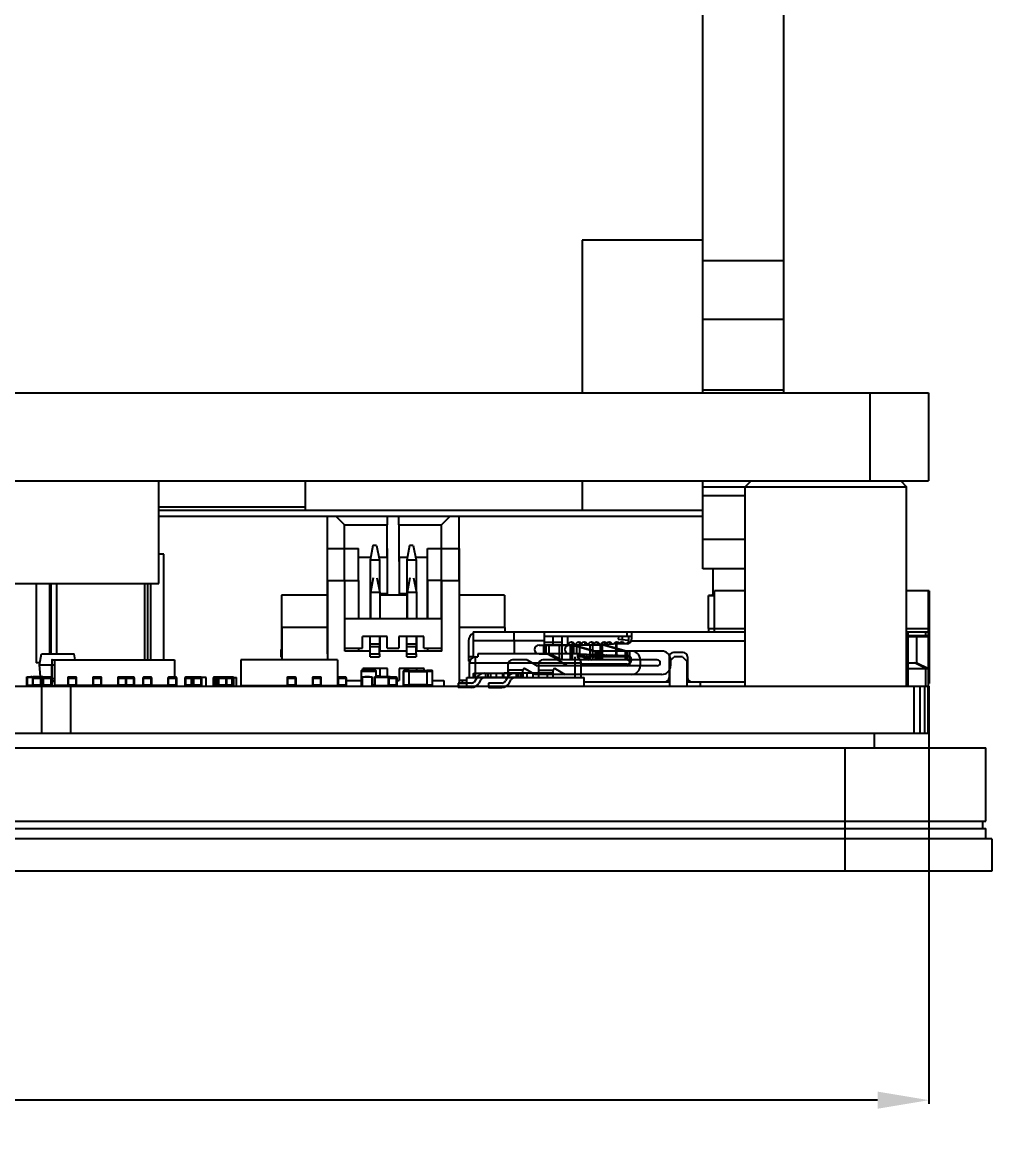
# Model space of a CAD drawing. Header units: inches. Extents: x -150 to 278, y -467 to -187.
# Drawn here: x 19.85 to 52.9, y -263.53 to -225.48 of the extents above; entities that cross this region are included whole.
import ezdxf

# ---------------------------------------------------------------- set-up
doc = ezdxf.new("R2010")
doc.units = ezdxf.units.IN
doc.header["$LTSCALE"] = 1.21
doc.header["$MEASUREMENT"] = 0
doc.header["$PDMODE"] = 3
doc.header["$PDSIZE"] = 0.3125
doc.layers.get('0').update_dxf_attribs({"linetype": 'CONTINUOUS'})
doc.layers.get('Defpoints').update_dxf_attribs({"linetype": 'CONTINUOUS'})
for name, color, linetype in [('BODY', 7, 'CONTINUOUS'), ('DIM', 3, 'CONTINUOUS'), ('IMPORTED12', 7, 'CONTINUOUS'), ('INTFCLR_826469', 7, 'CONTINUOUS')]:
    doc.layers.add(name, color=color, linetype=linetype)
doc.styles.get("Standard").update_dxf_attribs({"font": 'txt', "width": 0.8})
doc.dimstyles.get("Standard").update_dxf_attribs({"dimtxt": 0.15625, "dimasz": 0.1875, "dimexe": 0.125, "dimexo": 0.0625, "dimgap": 0.09, "dimtad": 0, "dimtih": 1, "dimtoh": 1, "dimzin": 4, "dimdsep": 46, "dimtxsty": 'STANDARD', "dimblk": '_FILLED', "dimblk1": '_FILLED', "dimblk2": '_FILLED', "dimcen": 0.09, "dimazin": 1, "dimtp": 0.01, "dimtm": 0.01, "dimtfac": 1, "dimtofl": 0, "dimtmove": 0, "dimatfit": 3, "dimldrblk": '_FILLED', "dimfxl": 1, "dimtolj": 1, "dimtzin": 4, "dimarcsym": 0})

# ---------------------------------------------------------------- blocks, each defined once
blk = doc.blocks.new('_FILLED')
at = {"color": 0, "linetype": 'ByBlock'}
blk.add_solid([(0, 0), (-1, 0.167), (-1, -0.167)], dxfattribs=at)
blk = doc.blocks.new('*D175')
at = {"layer": 'Defpoints', "color": 0}
for p in [(-41.748, -248.11), (50.762, -248.11), (50.762, -262.218)]:
    blk.add_point(p, dxfattribs=at)
at = {"layer": 'DIM', "color": 0, "lineweight": -2}
for p, q in [((-41.748, -248.172), (-41.748, -262.343)), ((50.762, -248.172), (50.762, -262.343)), ((-39.998, -262.218), (2.017, -262.218)), ((49.012, -262.218), (6.997, -262.218))]:
    blk.add_line(p, q, dxfattribs=at)
at = {"layer": 'DIM', "color": 0, "lineweight": -2, "xscale": 1.75, "yscale": 1.75, "zscale": 1.75, "rotation": 180}
blk.add_blockref('_FILLED', (-41.748, -262.218), dxfattribs=at)
at = {"layer": 'DIM', "color": 0, "lineweight": -2, "xscale": 1.75, "yscale": 1.75, "zscale": 1.75}
blk.add_blockref('_FILLED', (50.762, -262.218), dxfattribs=at)
at = {"layer": 'DIM', "color": 0, "insert": (4.507, -262.218), "char_height": 2, "attachment_point": 5}
blk.add_mtext('\\A1;92.5', dxfattribs=at)

msp = doc.modelspace()

# ---------------------------------------------------------------- linework, layer by layer
at = {"color": 7, "linetype": 'Continuous'}
for p, q in [((43.052, -238.11), (43.052, -187.433)), ((45.802, -187.433), (45.802, -238.11)), ((43.052, -232.91), (38.942, -232.91)), ((38.942, -232.91), (38.942, -238.11)), ((45.802, -233.613), (43.052, -233.613)), ((45.802, -235.613), (43.052, -235.613)), ((-41.748, -238.11), (50.752, -238.11)), ((43.052, -238.01), (45.802, -238.01)), ((48.752, -238.11), (48.752, -241.11)), ((50.752, -238.11), (50.752, -241.11)), ((-41.748, -241.11), (50.752, -241.11)), ((24.502, -244.61), (24.502, -241.11)), ((29.502, -242.11), (29.502, -241.11)), ((38.942, -241.11), (38.942, -242.11)), ((43.052, -244.11), (43.052, -241.11)), ((44.702, -241.11), (44.502, -241.31)), ((49.802, -241.11), (50.002, -241.31)), ((43.052, -241.31), (50.002, -241.31)), ((44.502, -248.11), (44.502, -241.31)), ((50.002, -248.11), (50.002, -241.31)), ((43.052, -241.61), (44.502, -241.61)), ((24.502, -241.99), (29.502, -241.99)), ((24.502, -242.11), (43.052, -242.11)), ((24.502, -242.31), (30.541, -242.31)), ((30.241, -242.31), (30.241, -247.01)), ((30.541, -242.31), (34.741, -242.31)), ((30.841, -242.61), (30.541, -242.31)), ((32.291, -242.31), (32.291, -242.61)), ((32.691, -242.61), (32.691, -242.31)), ((34.441, -242.31), (34.141, -242.61)), ((34.741, -242.31), (43.052, -242.31)), ((34.741, -244.51), (34.741, -242.31)), ((30.841, -242.61), (32.291, -242.61)), ((30.841, -244.51), (30.841, -242.61)), ((32.291, -243.71), (32.291, -242.61)), ((32.691, -242.61), (34.141, -242.61)), ((32.691, -242.61), (32.691, -243.86)), ((34.141, -245.81), (34.141, -242.61)), ((44.502, -243.11), (43.052, -243.11)), ((30.241, -243.41), (31.316, -243.41)), ((31.316, -244.51), (31.316, -243.41)), ((31.806, -243.31), (31.706, -243.81)), ((31.926, -243.31), (31.806, -243.31)), ((31.926, -243.31), (32.026, -243.81)), ((32.291, -243.41), (32.302, -243.41)), ((32.302, -244.96), (32.302, -243.41)), ((33.056, -243.31), (32.956, -243.81)), ((33.176, -243.31), (33.056, -243.31)), ((33.176, -243.31), (33.276, -243.81)), ((33.666, -243.41), (34.752, -243.41)), ((33.666, -245.81), (33.666, -243.41)), ((34.752, -248.009), (34.752, -243.41)), ((24.677, -243.61), (24.502, -243.61)), ((24.677, -247.21), (24.677, -243.61)), ((31.316, -243.71), (31.726, -243.71)), ((32.026, -243.81), (31.706, -243.81)), ((31.706, -243.81), (31.706, -245.81)), ((32.006, -243.71), (32.302, -243.71)), ((32.026, -243.81), (32.026, -244.855)), ((32.702, -243.86), (32.691, -243.86)), ((32.702, -243.71), (32.976, -243.71)), ((32.702, -243.71), (32.702, -244.96)), ((33.276, -243.81), (32.956, -243.81)), ((32.956, -243.81), (32.956, -245.81)), ((33.256, -243.71), (33.666, -243.71)), ((33.276, -243.81), (33.276, -244.855)), ((44.502, -244.11), (43.052, -244.11)), ((43.402, -244.971), (43.402, -244.11)), ((-15.498, -244.61), (24.502, -244.61)), ((20.327, -244.61), (20.327, -247.31)), ((20.79, -247.01), (20.79, -244.61)), ((20.817, -244.61), (20.817, -247.01)), ((21.02, -244.61), (21.02, -247.01)), ((24.014, -244.61), (24.014, -247.21)), ((24.117, -244.61), (24.117, -247.21)), ((24.217, -244.61), (24.217, -247.21)), ((30.252, -244.51), (31.327, -244.51)), ((30.252, -244.51), (30.252, -247.21)), ((30.852, -246.91), (30.852, -244.51)), ((31.327, -245.81), (31.327, -244.51)), ((31.817, -244.41), (31.717, -244.91)), ((31.937, -244.41), (32.037, -244.91)), ((33.067, -244.41), (32.967, -244.91)), ((33.187, -244.41), (33.287, -244.91)), ((34.141, -244.51), (33.677, -244.51)), ((33.677, -245.81), (33.677, -244.51)), ((34.152, -244.51), (34.752, -244.51)), ((34.152, -246.91), (34.152, -244.51)), ((30.241, -245.01), (28.691, -245.01)), ((28.691, -245.01), (28.691, -246.81)), ((32.037, -244.91), (31.717, -244.91)), ((31.717, -244.91), (31.717, -245.81)), ((32.037, -244.91), (32.037, -245.81)), ((32.302, -244.96), (32.037, -244.96)), ((32.956, -245.01), (32.037, -245.01)), ((32.956, -244.96), (32.702, -244.96)), ((33.287, -244.91), (32.967, -244.91)), ((32.967, -244.91), (32.967, -245.81)), ((33.287, -244.91), (33.287, -245.81)), ((36.291, -245.01), (34.752, -245.01)), ((36.291, -245.01), (36.291, -246.11)), ((43.243, -245.018), (43.452, -245.018)), ((43.243, -246.14), (43.243, -245.018)), ((43.452, -245.02), (43.243, -245.02)), ((44.502, -244.86), (43.452, -244.86)), ((43.452, -246.26), (43.452, -244.86)), ((50.752, -244.86), (50.002, -244.86)), ((50.773, -244.86), (50.752, -244.86)), ((50.752, -246.388), (50.752, -244.86)), ((50.773, -244.86), (50.773, -245.06)), ((50.773, -245.06), (50.773, -246.14)), ((30.241, -246.11), (28.702, -246.11)), ((28.702, -246.11), (28.702, -247.21)), ((34.141, -245.81), (30.852, -245.81)), ((36.302, -246.11), (34.752, -246.11)), ((36.302, -246.11), (36.302, -246.26)), ((43.243, -246.14), (43.452, -246.14)), ((43.243, -246.14), (43.243, -246.26)), ((43.452, -246.14), (44.502, -246.14)), ((50.002, -246.14), (50.752, -246.14)), ((50.752, -246.14), (50.773, -246.14)), ((50.773, -246.14), (50.773, -246.74)), ((32.291, -246.41), (31.446, -246.41)), ((31.446, -246.81), (31.446, -246.41)), ((31.706, -246.76), (31.706, -246.41)), ((32.026, -246.41), (32.026, -246.76)), ((32.037, -246.41), (32.037, -246.91)), ((32.291, -246.81), (32.291, -246.41)), ((33.541, -246.41), (32.691, -246.41)), ((32.691, -246.41), (32.691, -246.81)), ((32.956, -246.76), (32.956, -246.41)), ((33.276, -246.41), (33.276, -246.76)), ((33.287, -246.41), (33.287, -246.91)), ((33.541, -246.81), (33.541, -246.41)), ((35.218, -246.26), (44.502, -246.26)), ((35.218, -246.26), (35.218, -246.56)), ((36.618, -246.56), (36.618, -246.26)), ((37.652, -247.01), (37.652, -246.26)), ((40.616, -246.41), (37.654, -246.41)), ((37.952, -246.71), (37.952, -246.41)), ((38.252, -246.71), (38.252, -246.41)), ((38.452, -246.71), (38.452, -246.41)), ((40.175, -246.41), (40.168, -246.51)), ((40.168, -246.51), (40.518, -246.536)), ((40.312, -246.52), (40.32, -246.41)), ((40.468, -246.41), (40.468, -246.26)), ((40.518, -246.41), (40.518, -246.61)), ((40.618, -246.26), (40.618, -246.43)), ((40.618, -246.43), (40.618, -246.51)), ((50.002, -246.26), (50.752, -246.26)), ((50.052, -248.11), (50.052, -246.26)), ((50.052, -246.38), (50.752, -246.38)), ((50.052, -246.41), (50.752, -246.41)), ((50.352, -247.31), (50.352, -246.41)), ((50.627, -246.41), (50.656, -246.38)), ((50.656, -246.38), (50.656, -246.26)), ((50.752, -246.38), (50.722, -246.41)), ((50.752, -248.11), (50.752, -246.41)), ((28.702, -246.86), (28.666, -246.86)), ((28.666, -246.86), (28.666, -247.11)), ((28.702, -246.81), (28.691, -246.81)), ((30.852, -246.81), (31.446, -246.81)), ((31.706, -246.91), (30.852, -246.91)), ((31.327, -246.91), (31.327, -246.81)), ((31.706, -246.66), (32.026, -246.66)), ((31.706, -246.76), (32.026, -246.76)), ((31.706, -247.01), (31.706, -246.76)), ((32.026, -247.01), (32.026, -246.76)), ((32.956, -246.91), (32.026, -246.91)), ((32.291, -246.81), (32.691, -246.81)), ((32.956, -246.66), (33.276, -246.66)), ((32.956, -246.76), (33.276, -246.76)), ((32.956, -247.01), (32.956, -246.76)), ((33.276, -247.01), (33.276, -246.76)), ((34.152, -246.91), (33.276, -246.91)), ((33.541, -246.81), (34.152, -246.81)), ((33.677, -246.91), (33.677, -246.81)), ((35.068, -246.56), (35.068, -247.11)), ((37.652, -246.56), (35.218, -246.56)), ((35.218, -246.56), (35.218, -247.133)), ((36.618, -246.56), (36.618, -247.01)), ((37.652, -246.61), (38.252, -246.61)), ((38.514, -246.71), (37.652, -246.71)), ((38.518, -246.709), (38.505, -246.678)), ((38.514, -246.71), (40.004, -246.66)), ((38.572, -246.605), (38.572, -246.605)), ((38.828, -246.605), (38.828, -246.605)), ((39.002, -246.605), (39.002, -246.605)), ((39.258, -246.605), (39.258, -246.605)), ((39.432, -246.605), (39.432, -246.605)), ((39.688, -246.605), (39.688, -246.605)), ((39.862, -246.605), (39.862, -246.605)), ((40.468, -246.66), (40.004, -246.66)), ((40.031, -246.648), (40.023, -246.66)), ((40.063, -246.62), (40.031, -246.648)), ((40.083, -246.66), (40.083, -247.06)), ((40.118, -246.605), (40.118, -246.605)), ((40.118, -247.06), (40.118, -246.66)), ((40.292, -246.605), (40.292, -246.605)), ((40.462, -246.646), (40.453, -246.66)), ((40.494, -246.619), (40.462, -246.646)), ((40.518, -246.612), (40.494, -246.619)), ((40.518, -246.61), (40.578, -246.61)), ((40.518, -246.61), (40.518, -246.651)), ((40.609, -246.56), (44.502, -246.56)), ((50.052, -246.56), (50.002, -246.56)), ((50.773, -246.74), (50.752, -246.74)), ((50.773, -246.74), (50.773, -248.02)), ((20.446, -247.31), (20.327, -247.31)), ((20.433, -247.385), (20.499, -247.01)), ((20.499, -247.01), (21.617, -247.01)), ((20.858, -247.215), (20.858, -247.382)), ((20.863, -247.21), (25.037, -247.21)), ((20.863, -247.382), (20.863, -247.21)), ((20.945, -247.21), (20.945, -248.09)), ((21.652, -247.21), (21.617, -247.01)), ((25.037, -247.21), (25.037, -247.805)), ((30.596, -247.21), (27.296, -247.21)), ((27.296, -247.21), (27.296, -248.09)), ((28.666, -247.11), (28.702, -247.11)), ((30.241, -247.01), (30.252, -247.01)), ((30.596, -247.21), (30.596, -248.09)), ((31.706, -247.01), (32.026, -247.01)), ((31.706, -247.11), (31.706, -247.01)), ((31.706, -247.11), (32.026, -247.11)), ((32.026, -247.01), (32.026, -247.11)), ((32.956, -247.01), (33.276, -247.01)), ((32.956, -247.11), (32.956, -247.01)), ((32.956, -247.11), (33.276, -247.11)), ((33.276, -247.01), (33.276, -247.11)), ((35.218, -247.11), (35.068, -247.11)), ((35.068, -247.11), (35.068, -247.26)), ((35.068, -247.26), (35.115, -247.26)), ((35.102, -247.31), (38.902, -247.31)), ((35.102, -247.81), (35.102, -247.31)), ((35.302, -247.11), (35.377, -247.11)), ((35.302, -247.81), (35.302, -247.11)), ((38.777, -247.01), (35.377, -247.01)), ((35.377, -247.01), (35.377, -247.11)), ((38.702, -247.81), (38.702, -247.11)), ((38.777, -247.01), (38.777, -247.13)), ((40.004, -247.06), (38.777, -247.019)), ((40.518, -247.11), (38.777, -247.11)), ((38.902, -247.81), (38.902, -247.31)), ((39.196, -247.11), (39.185, -247.032)), ((39.241, -247.034), (39.252, -247.11)), ((39.332, -247.11), (39.385, -247.098)), ((39.353, -247.101), (39.354, -247.104)), ((39.446, -247.067), (39.442, -247.041)), ((39.478, -247.042), (39.449, -247.066)), ((39.449, -247.066), (39.475, -247.097)), ((39.475, -247.097), (39.522, -247.057)), ((39.51, -247.043), (39.522, -247.057)), ((39.585, -247.11), (39.695, -247.088)), ((39.767, -247.052), (39.762, -247.056)), ((39.762, -247.056), (39.788, -247.086)), ((39.788, -247.086), (39.822, -247.057)), ((39.819, -247.054), (39.822, -247.057)), ((40.004, -247.06), (40.468, -247.06)), ((40.084, -247.063), (40.097, -247.079)), ((40.097, -247.079), (40.118, -247.061)), ((40.416, -247.06), (40.476, -247.11)), ((40.481, -247.062), (40.518, -247.092)), ((40.518, -247.069), (40.518, -247.11)), ((41.908, -247.11), (41.908, -247.81)), ((41.928, -247.26), (42.078, -247.11)), ((41.928, -248.11), (41.928, -247.26)), ((42.378, -246.96), (42.058, -246.96)), ((42.358, -247.11), (42.078, -247.11)), ((42.358, -247.11), (42.508, -247.26)), ((42.508, -247.26), (42.508, -248.11)), ((42.528, -247.11), (42.528, -247.81)), ((50.052, -247.31), (50.352, -247.31)), ((50.656, -247.51), (50.275, -247.31)), ((50.352, -247.31), (50.752, -247.51)), ((20.433, -247.385), (20.858, -247.385)), ((20.467, -247.775), (20.433, -247.385)), ((20.858, -247.849), (20.858, -247.382)), ((20.858, -247.382), (20.863, -247.382)), ((20.863, -247.382), (20.945, -247.382)), ((20.863, -247.849), (20.863, -247.382)), ((31.4, -247.594), (31.92, -247.594)), ((31.4, -247.594), (31.4, -248.074)), ((31.9, -247.574), (31.42, -247.574)), ((31.42, -247.594), (31.42, -247.574)), ((31.42, -248.074), (31.42, -247.594)), ((32.302, -247.51), (31.457, -247.51)), ((31.457, -247.574), (31.457, -247.51)), ((31.717, -247.574), (31.717, -247.51)), ((31.9, -247.574), (31.9, -247.594)), ((31.9, -247.594), (31.9, -247.785)), ((31.92, -247.785), (31.92, -247.594)), ((32.037, -247.51), (32.037, -247.775)), ((32.302, -247.775), (32.302, -247.51)), ((33.552, -247.51), (32.702, -247.51)), ((32.702, -247.51), (32.702, -247.91)), ((32.839, -247.594), (33.039, -247.594)), ((32.839, -247.594), (32.839, -248.074)), ((33.039, -247.574), (32.859, -247.574)), ((32.859, -247.594), (32.859, -247.574)), ((32.859, -248.074), (32.859, -247.594)), ((32.967, -247.574), (32.967, -247.51)), ((33.039, -247.594), (33.039, -247.574)), ((33.039, -247.584), (33.039, -247.574)), ((33.639, -247.584), (33.039, -247.584)), ((33.039, -248.074), (33.039, -247.594)), ((33.039, -247.604), (33.639, -247.604)), ((33.04, -247.584), (33.04, -247.574)), ((33.287, -247.51), (33.287, -247.584)), ((33.552, -247.584), (33.552, -247.51)), ((33.819, -247.574), (33.639, -247.574)), ((33.639, -247.574), (33.639, -247.594)), ((33.639, -247.594), (33.84, -247.594)), ((33.639, -247.594), (33.639, -248.074)), ((33.819, -247.574), (33.819, -247.594)), ((33.819, -247.594), (33.819, -248.074)), ((33.839, -248.074), (33.839, -247.594)), ((33.839, -248.074), (33.839, -247.594)), ((33.84, -248.074), (33.84, -247.594)), ((40.468, -247.36), (38.902, -247.36)), ((50.052, -247.51), (50.752, -247.51)), ((50.656, -248.11), (50.656, -247.51)), ((20.001, -247.785), (20.681, -247.785)), ((20.001, -248.11), (20.001, -247.785)), ((20.208, -247.81), (20.026, -247.81)), ((20.026, -248.085), (20.026, -247.81)), ((20.051, -247.785), (20.051, -247.81)), ((20.101, -247.785), (20.101, -247.81)), ((20.139, -247.775), (20.176, -247.775)), ((20.139, -247.785), (20.139, -247.775)), ((20.167, -247.785), (20.167, -247.775)), ((20.176, -247.785), (20.176, -247.775)), ((20.194, -247.836), (20.499, -247.836)), ((20.194, -247.836), (20.194, -248.079)), ((20.212, -247.775), (20.314, -247.775)), ((20.212, -247.785), (20.212, -247.775)), ((20.468, -247.805), (20.225, -247.805)), ((20.225, -247.836), (20.225, -247.805)), ((20.225, -248.079), (20.225, -247.836)), ((20.264, -247.785), (20.264, -247.775)), ((20.296, -247.802), (20.403, -247.802)), ((20.296, -247.802), (20.296, -247.805)), ((20.298, -247.802), (20.298, -247.805)), ((20.306, -247.802), (20.306, -247.805)), ((20.314, -247.785), (20.314, -247.775)), ((20.315, -247.805), (20.315, -247.802)), ((20.327, -247.775), (20.429, -247.775)), ((20.327, -247.785), (20.327, -247.775)), ((20.329, -247.785), (20.329, -247.775)), ((20.375, -247.785), (20.375, -247.775)), ((20.403, -247.802), (20.403, -247.805)), ((20.424, -247.785), (20.424, -247.775)), ((20.429, -247.785), (20.429, -247.775)), ((20.443, -247.775), (20.545, -247.775)), ((20.443, -247.785), (20.443, -247.775)), ((20.468, -247.805), (20.468, -247.836)), ((20.468, -247.836), (20.468, -248.079)), ((20.558, -247.81), (20.485, -247.81)), ((20.495, -247.785), (20.495, -247.775)), ((20.499, -248.079), (20.499, -247.836)), ((20.544, -247.836), (20.849, -247.836)), ((20.544, -247.836), (20.544, -248.079)), ((20.545, -247.785), (20.545, -247.775)), ((20.818, -247.805), (20.575, -247.805)), ((20.575, -247.836), (20.575, -247.805)), ((20.575, -248.079), (20.575, -247.836)), ((20.581, -247.785), (20.581, -247.805)), ((20.631, -247.785), (20.631, -247.805)), ((20.646, -247.802), (20.753, -247.802)), ((20.646, -247.802), (20.646, -247.805)), ((20.648, -247.802), (20.648, -247.805)), ((20.656, -247.802), (20.656, -247.805)), ((20.665, -247.805), (20.665, -247.802)), ((20.681, -247.802), (20.681, -247.785)), ((20.753, -247.802), (20.753, -247.805)), ((20.818, -247.805), (20.818, -247.836)), ((20.818, -247.836), (20.818, -248.079)), ((20.849, -248.079), (20.849, -247.836)), ((20.858, -248.06), (20.849, -248.06)), ((20.858, -247.849), (20.858, -247.94)), ((20.863, -247.849), (20.858, -247.849)), ((20.858, -247.94), (20.945, -247.94)), ((20.858, -247.94), (20.858, -248.105)), ((20.863, -247.849), (20.945, -247.849)), ((20.863, -247.94), (20.863, -247.849)), ((20.945, -247.935), (20.863, -247.935)), ((20.863, -248.105), (20.863, -247.94)), ((21.397, -247.836), (21.702, -247.836)), ((21.397, -247.836), (21.397, -248.079)), ((21.672, -247.805), (21.428, -247.805)), ((21.428, -247.836), (21.428, -247.805)), ((21.428, -248.079), (21.428, -247.836)), ((21.499, -247.802), (21.606, -247.802)), ((21.499, -247.802), (21.499, -247.805)), ((21.501, -247.802), (21.501, -247.805)), ((21.51, -247.802), (21.51, -247.805)), ((21.518, -247.805), (21.518, -247.802)), ((21.606, -247.802), (21.606, -247.805)), ((21.672, -247.805), (21.672, -247.836)), ((21.672, -247.836), (21.672, -248.079)), ((21.702, -248.079), (21.702, -247.836)), ((22.25, -247.836), (22.555, -247.836)), ((22.25, -247.836), (22.25, -248.079)), ((22.525, -247.805), (22.281, -247.805)), ((22.281, -247.836), (22.281, -247.805)), ((22.281, -248.079), (22.281, -247.836)), ((22.352, -247.802), (22.459, -247.802)), ((22.352, -247.802), (22.352, -247.805)), ((22.354, -247.802), (22.354, -247.805)), ((22.363, -247.802), (22.363, -247.805)), ((22.371, -247.805), (22.371, -247.802)), ((22.459, -247.802), (22.459, -247.805)), ((22.525, -247.805), (22.525, -247.836)), ((22.525, -247.836), (22.525, -248.079)), ((22.555, -248.079), (22.555, -247.836)), ((23.103, -247.836), (23.673, -247.836)), ((23.103, -247.836), (23.103, -248.079)), ((23.378, -247.805), (23.134, -247.805)), ((23.134, -247.836), (23.134, -247.805)), ((23.134, -248.079), (23.134, -247.836)), ((23.206, -247.802), (23.312, -247.802)), ((23.206, -247.802), (23.206, -247.805)), ((23.207, -247.802), (23.207, -247.805)), ((23.216, -247.802), (23.216, -247.805)), ((23.224, -247.805), (23.224, -247.802)), ((23.312, -247.802), (23.312, -247.805)), ((23.369, -247.836), (23.369, -248.079)), ((23.378, -247.805), (23.378, -247.814)), ((23.643, -247.805), (23.399, -247.805)), ((23.399, -247.836), (23.399, -247.805)), ((23.399, -248.079), (23.399, -247.836)), ((23.471, -247.802), (23.578, -247.802)), ((23.471, -247.802), (23.471, -247.805)), ((23.472, -247.802), (23.472, -247.805)), ((23.481, -247.802), (23.481, -247.805)), ((23.49, -247.805), (23.49, -247.802)), ((23.578, -247.802), (23.578, -247.805)), ((23.643, -247.805), (23.643, -247.836)), ((23.643, -247.836), (23.643, -248.079)), ((23.673, -248.079), (23.673, -247.836)), ((23.957, -247.836), (24.261, -247.836)), ((23.957, -247.836), (23.957, -248.079)), ((24.231, -247.805), (23.987, -247.805)), ((23.987, -247.836), (23.987, -247.805)), ((23.987, -248.079), (23.987, -247.836)), ((24.059, -247.802), (24.166, -247.802)), ((24.059, -247.802), (24.059, -247.805)), ((24.06, -247.802), (24.06, -247.805)), ((24.069, -247.802), (24.069, -247.805)), ((24.078, -247.805), (24.078, -247.802)), ((24.166, -247.802), (24.166, -247.805)), ((24.231, -247.805), (24.231, -247.836)), ((24.231, -247.836), (24.231, -248.079)), ((24.261, -248.079), (24.261, -247.836)), ((24.81, -247.836), (25.114, -247.836)), ((24.81, -247.836), (24.81, -248.079)), ((25.084, -247.805), (24.84, -247.805)), ((24.84, -247.836), (24.84, -247.805)), ((24.84, -248.079), (24.84, -247.836)), ((24.912, -247.802), (25.019, -247.802)), ((24.912, -247.802), (24.912, -247.805)), ((24.913, -247.802), (24.913, -247.805)), ((24.922, -247.802), (24.922, -247.805)), ((24.931, -247.805), (24.931, -247.802)), ((25.019, -247.802), (25.019, -247.805)), ((25.084, -247.805), (25.084, -247.836)), ((25.084, -247.836), (25.084, -248.079)), ((25.114, -248.079), (25.114, -247.836)), ((25.395, -247.836), (25.614, -247.836)), ((25.395, -247.836), (25.395, -248.079)), ((25.67, -247.805), (25.426, -247.805)), ((25.426, -247.836), (25.426, -247.805)), ((25.426, -248.079), (25.426, -247.836)), ((25.491, -247.802), (25.598, -247.802)), ((25.491, -247.805), (25.491, -247.802)), ((25.536, -247.805), (25.536, -247.802)), ((25.553, -247.802), (25.553, -247.805)), ((25.598, -247.802), (25.598, -247.805)), ((25.677, -247.81), (25.614, -247.81)), ((25.614, -248.11), (25.614, -247.81)), ((25.663, -247.836), (25.968, -247.836)), ((25.663, -247.836), (25.663, -248.079)), ((25.67, -247.805), (25.67, -247.81)), ((25.937, -247.805), (25.693, -247.805)), ((25.693, -247.836), (25.693, -247.805)), ((25.693, -248.079), (25.693, -247.836)), ((25.765, -247.802), (25.872, -247.802)), ((25.765, -247.802), (25.765, -247.805)), ((25.766, -247.802), (25.766, -247.805)), ((25.775, -247.802), (25.775, -247.805)), ((25.784, -247.805), (25.784, -247.802)), ((25.872, -247.802), (25.872, -247.805)), ((25.937, -247.805), (25.937, -247.836)), ((25.937, -247.836), (25.937, -248.079)), ((26.114, -247.81), (25.954, -247.81)), ((25.968, -248.079), (25.968, -247.836)), ((26.114, -248.11), (26.114, -247.81)), ((26.357, -247.836), (27.062, -247.836)), ((26.357, -247.836), (26.357, -248.079)), ((27.032, -247.805), (26.387, -247.805)), ((26.387, -247.836), (26.387, -247.805)), ((26.387, -248.079), (26.387, -247.836)), ((26.418, -247.805), (26.418, -247.836)), ((26.418, -248.086), (26.418, -247.829)), ((26.45, -247.836), (26.45, -248.079)), ((26.48, -247.836), (26.48, -247.805)), ((26.48, -248.079), (26.48, -247.836)), ((26.481, -247.802), (26.555, -247.802)), ((26.481, -247.802), (26.481, -247.805)), ((26.511, -247.805), (26.511, -247.836)), ((26.511, -248.086), (26.511, -247.829)), ((26.516, -247.836), (26.516, -248.079)), ((26.518, -247.802), (26.518, -247.805)), ((26.546, -247.836), (26.546, -247.805)), ((26.546, -248.079), (26.546, -247.836)), ((26.555, -247.805), (26.555, -247.802)), ((26.558, -247.802), (26.759, -247.802)), ((26.558, -247.802), (26.558, -247.805)), ((26.569, -247.805), (26.569, -247.802)), ((26.574, -247.802), (26.574, -247.805)), ((26.611, -247.802), (26.611, -247.805)), ((26.618, -247.802), (26.618, -247.805)), ((26.62, -247.802), (26.62, -247.805)), ((26.628, -247.802), (26.628, -247.805)), ((26.637, -247.805), (26.637, -247.802)), ((26.725, -247.802), (26.725, -247.805)), ((26.748, -247.802), (26.748, -247.805)), ((26.759, -247.805), (26.759, -247.802)), ((26.764, -247.802), (26.861, -247.802)), ((26.764, -247.802), (26.764, -247.805)), ((26.778, -247.802), (26.778, -247.805)), ((26.79, -247.805), (26.79, -247.836)), ((26.79, -247.836), (26.79, -248.079)), ((26.815, -247.802), (26.815, -247.805)), ((26.821, -248.079), (26.821, -247.836)), ((26.852, -247.805), (26.852, -247.802)), ((26.861, -247.802), (26.861, -247.805)), ((26.865, -247.802), (26.954, -247.802)), ((26.865, -247.802), (26.865, -247.805)), ((26.88, -247.802), (26.88, -247.805)), ((26.892, -247.805), (26.892, -247.802)), ((26.943, -247.802), (26.943, -247.805)), ((26.954, -247.802), (26.954, -247.805)), ((26.998, -247.805), (26.998, -247.83)), ((26.998, -247.806), (26.998, -247.805)), ((26.998, -247.815), (26.998, -247.817)), ((26.998, -247.817), (26.998, -247.823)), ((26.998, -247.823), (26.998, -247.829)), ((26.998, -247.829), (26.998, -248.079)), ((27.029, -247.805), (27.029, -247.836)), ((27.029, -247.836), (27.029, -248.079)), ((27.032, -247.805), (27.032, -247.805)), ((27.048, -247.81), (27.148, -247.81)), ((27.059, -248.079), (27.059, -247.836)), ((27.062, -248.079), (27.062, -247.836)), ((27.148, -248.11), (27.148, -247.81)), ((28.878, -247.836), (29.183, -247.836)), ((28.878, -247.836), (28.878, -248.079)), ((28.878, -247.836), (28.878, -248.079)), ((29.152, -247.805), (28.908, -247.805)), ((28.908, -247.836), (28.908, -247.805)), ((28.908, -248.079), (28.908, -247.836)), ((28.973, -247.802), (29.087, -247.802)), ((28.973, -247.805), (28.973, -247.802)), ((28.98, -247.802), (28.98, -247.805)), ((28.981, -247.802), (28.981, -247.805)), ((28.99, -247.802), (28.99, -247.805)), ((28.999, -247.805), (28.999, -247.802)), ((29.087, -247.802), (29.087, -247.805)), ((29.152, -247.805), (29.152, -247.836)), ((29.152, -247.836), (29.152, -248.079)), ((29.183, -248.079), (29.183, -247.836)), ((29.739, -247.836), (30.044, -247.836)), ((29.739, -247.836), (29.739, -248.079)), ((29.74, -247.836), (29.74, -248.079)), ((30.014, -247.805), (29.77, -247.805)), ((29.77, -247.836), (29.77, -247.805)), ((29.77, -248.079), (29.77, -247.836)), ((29.835, -247.802), (29.949, -247.802)), ((29.835, -247.805), (29.835, -247.802)), ((29.842, -247.802), (29.842, -247.805)), ((29.843, -247.802), (29.843, -247.805)), ((29.852, -247.802), (29.852, -247.805)), ((29.861, -247.805), (29.861, -247.802)), ((29.949, -247.802), (29.949, -247.805)), ((30.014, -247.805), (30.014, -247.836)), ((30.014, -247.836), (30.014, -248.079)), ((30.044, -248.079), (30.044, -247.836)), ((30.616, -247.81), (30.596, -247.81)), ((30.601, -247.836), (30.906, -247.836)), ((30.601, -247.836), (30.601, -248.079)), ((30.876, -247.805), (30.632, -247.805)), ((30.632, -247.836), (30.632, -247.805)), ((30.632, -248.079), (30.632, -247.836)), ((30.704, -247.802), (30.811, -247.802)), ((30.704, -247.802), (30.704, -247.805)), ((30.705, -247.802), (30.705, -247.805)), ((30.714, -247.802), (30.714, -247.805)), ((30.722, -247.805), (30.722, -247.802)), ((30.811, -247.802), (30.811, -247.805)), ((30.876, -247.805), (30.876, -247.836)), ((30.876, -247.836), (30.876, -248.079)), ((30.906, -248.079), (30.906, -247.836)), ((30.906, -247.91), (31.4, -247.91)), ((31.451, -248.074), (31.4, -248.074)), ((31.42, -248.094), (31.42, -248.074)), ((31.451, -247.785), (31.781, -247.785)), ((31.451, -248.11), (31.451, -247.785)), ((31.532, -247.775), (31.689, -247.775)), ((31.532, -247.785), (31.532, -247.775)), ((31.61, -247.785), (31.61, -247.775)), ((31.689, -247.785), (31.689, -247.775)), ((31.781, -248.11), (31.781, -247.785)), ((31.853, -248.074), (31.781, -248.074)), ((31.853, -247.785), (32.533, -247.785)), ((31.853, -248.11), (31.853, -247.785)), ((32.339, -247.81), (31.878, -247.81)), ((31.878, -248.085), (31.878, -247.81)), ((31.903, -247.785), (31.903, -247.81)), ((31.92, -247.76), (32.037, -247.76)), ((31.953, -247.81), (31.953, -247.785)), ((31.989, -247.775), (32.397, -247.775)), ((31.989, -247.785), (31.989, -247.775)), ((32.039, -247.785), (32.039, -247.775)), ((32.09, -247.785), (32.09, -247.775)), ((32.104, -247.785), (32.104, -247.775)), ((32.206, -247.785), (32.206, -247.775)), ((32.219, -247.785), (32.219, -247.775)), ((32.269, -247.785), (32.269, -247.775)), ((32.321, -247.785), (32.321, -247.775)), ((32.325, -247.836), (32.63, -247.836)), ((32.325, -247.836), (32.325, -248.079)), ((32.347, -247.785), (32.347, -247.775)), ((32.599, -247.805), (32.356, -247.805)), ((32.356, -247.836), (32.356, -247.805)), ((32.356, -248.079), (32.356, -247.836)), ((32.358, -247.785), (32.358, -247.775)), ((32.381, -247.785), (32.381, -247.775)), ((32.394, -247.785), (32.394, -247.775)), ((32.397, -247.785), (32.397, -247.775)), ((32.397, -247.785), (32.397, -247.775)), ((32.427, -247.802), (32.534, -247.802)), ((32.427, -247.802), (32.427, -247.805)), ((32.429, -247.802), (32.429, -247.805)), ((32.433, -247.802), (32.433, -247.785)), ((32.437, -247.802), (32.437, -247.805)), ((32.446, -247.805), (32.446, -247.802)), ((32.483, -247.785), (32.483, -247.802)), ((32.533, -247.802), (32.533, -247.785)), ((32.533, -247.802), (32.533, -247.785)), ((32.533, -247.802), (32.533, -247.785)), ((32.534, -247.802), (32.534, -247.805)), ((32.599, -247.805), (32.599, -247.836)), ((32.599, -247.836), (32.599, -248.079)), ((32.63, -248.079), (32.63, -247.836)), ((32.63, -247.91), (32.702, -247.91)), ((33.039, -248.074), (32.839, -248.074)), ((32.859, -248.094), (32.859, -248.074)), ((33.639, -248.064), (33.039, -248.064)), ((33.039, -248.084), (33.039, -248.074)), ((33.84, -248.074), (33.639, -248.074)), ((33.639, -248.074), (33.639, -248.084)), ((33.819, -248.074), (33.819, -248.094)), ((33.839, -247.91), (34.227, -247.91)), ((34.227, -247.91), (34.227, -248.11)), ((34.715, -248.01), (35.002, -248.005)), ((34.715, -248.01), (34.717, -248.11)), ((35.002, -247.91), (34.752, -247.91)), ((34.847, -247.91), (34.847, -248.008)), ((35.002, -247.81), (39.002, -247.81)), ((35.002, -248.11), (35.002, -247.81)), ((39.002, -248.11), (39.002, -247.81)), ((39.002, -247.96), (41.928, -247.96)), ((42.508, -247.96), (44.502, -247.96)), ((42.962, -247.96), (42.962, -248.11)), ((50.752, -248.02), (50.773, -248.02)), ((-41.742, -248.11), (50.762, -248.11)), ((20.195, -248.085), (20.026, -248.085)), ((20.101, -248.085), (20.101, -248.11)), ((20.499, -248.079), (20.194, -248.079)), ((20.468, -248.079), (20.468, -248.11)), ((20.545, -248.085), (20.498, -248.085)), ((20.502, -248.11), (20.502, -249.71)), ((20.849, -248.079), (20.544, -248.079)), ((20.818, -248.079), (20.818, -248.11)), ((21.008, -248.105), (20.858, -248.105)), ((21.399, -248.09), (20.945, -248.09)), ((21.268, -248.09), (21.268, -248.11)), ((21.702, -248.079), (21.397, -248.079)), ((21.672, -248.079), (21.672, -248.11)), ((22.252, -248.09), (21.7, -248.09)), ((22.068, -248.09), (22.068, -248.11)), ((22.127, -248.09), (22.127, -248.11)), ((22.555, -248.079), (22.25, -248.079)), ((22.525, -248.079), (22.525, -248.11)), ((23.106, -248.09), (22.553, -248.09)), ((22.587, -248.11), (22.587, -248.09)), ((22.867, -248.09), (22.867, -248.11)), ((22.967, -248.11), (22.967, -248.09)), ((23.673, -248.079), (23.103, -248.079)), ((23.378, -248.101), (23.378, -248.11)), ((23.643, -248.079), (23.643, -248.11)), ((23.959, -248.09), (23.671, -248.09)), ((24.261, -248.079), (23.957, -248.079)), ((24.231, -248.079), (24.231, -248.11)), ((24.812, -248.09), (24.259, -248.09)), ((24.494, -248.11), (24.494, -248.09)), ((24.58, -248.11), (24.58, -248.09)), ((25.114, -248.079), (24.81, -248.079)), ((25.084, -248.079), (25.084, -248.11)), ((25.614, -248.079), (25.395, -248.079)), ((25.968, -248.079), (25.663, -248.079)), ((25.937, -248.079), (25.937, -248.11)), ((27.062, -248.079), (26.357, -248.079)), ((26.418, -248.086), (26.418, -248.11)), ((26.511, -248.086), (26.511, -248.11)), ((26.79, -248.079), (26.79, -248.11)), ((27.029, -248.079), (27.029, -248.11)), ((27.032, -248.11), (27.032, -248.11)), ((27.296, -248.09), (28.88, -248.09)), ((28.677, -248.09), (28.677, -248.11)), ((29.183, -248.079), (28.878, -248.079)), ((29.152, -248.079), (29.152, -248.11)), ((29.181, -248.09), (29.742, -248.09)), ((29.62, -248.11), (29.62, -248.09)), ((30.044, -248.079), (29.739, -248.079)), ((30.014, -248.079), (30.014, -248.11)), ((30.042, -248.09), (30.596, -248.09)), ((30.42, -248.09), (30.42, -248.11)), ((30.906, -248.079), (30.601, -248.079)), ((30.62, -248.11), (30.62, -248.108)), ((30.876, -248.079), (30.876, -248.11)), ((31.42, -248.094), (31.451, -248.094)), ((31.781, -248.094), (31.853, -248.094)), ((31.878, -248.085), (32.326, -248.085)), ((31.953, -248.11), (31.953, -248.085)), ((31.953, -248.085), (31.953, -248.11)), ((32.63, -248.079), (32.325, -248.079)), ((32.599, -248.079), (32.599, -248.11)), ((32.859, -248.094), (33.039, -248.094)), ((32.967, -248.11), (32.967, -248.094)), ((33.039, -248.084), (33.639, -248.084)), ((33.039, -248.094), (33.039, -248.084)), ((33.095, -248.084), (33.095, -248.086)), ((33.095, -248.086), (33.095, -248.11)), ((33.614, -248.084), (33.614, -248.11)), ((33.639, -248.084), (33.639, -248.094)), ((33.639, -248.094), (33.819, -248.094)), ((50.252, -248.11), (50.252, -249.71)), ((50.447, -248.11), (50.447, -249.71)), ((50.613, -248.11), (50.613, -249.71)), ((50.723, -248.11), (50.723, -249.71)), ((50.762, -248.11), (50.762, -249.71)), ((-41.748, -249.71), (50.762, -249.71)), ((48.902, -250.21), (48.902, -249.71)), ((-46.898, -250.21), (52.702, -250.21)), ((47.902, -254.41), (47.902, -250.21)), ((52.702, -252.71), (52.702, -250.21)), ((-46.898, -252.71), (52.702, -252.71)), ((-46.898, -252.96), (52.702, -252.96)), ((52.602, -252.96), (52.602, -252.71)), ((52.702, -253.31), (52.702, -252.96)), ((52.902, -253.31), (-47.098, -253.31)), ((52.902, -253.31), (52.902, -254.41)), ((52.902, -254.41), (-47.098, -254.41))]:
    msp.add_line(p, q, dxfattribs=at)
for points in [[(38.505, -246.678), (38.486, -246.648), (38.454, -246.621), (38.452, -246.62)], [(38.572, -246.605), (38.561, -246.606), (38.513, -246.623), (38.486, -246.648)], [(38.69, -246.704), (38.682, -246.684), (38.663, -246.652), (38.631, -246.623), (38.585, -246.606), (38.572, -246.605)], [(38.828, -246.605), (38.817, -246.606), (38.769, -246.622), (38.738, -246.652), (38.719, -246.684), (38.711, -246.703)], [(38.942, -246.695), (38.936, -246.681), (38.917, -246.65), (38.885, -246.622), (38.839, -246.606), (38.828, -246.605)], [(39.002, -246.605), (38.993, -246.606), (38.946, -246.621), (38.915, -246.648)], [(39.114, -246.69), (39.112, -246.685), (39.092, -246.651), (39.06, -246.622), (39.015, -246.606), (39.002, -246.605)], [(39.258, -246.605), (39.248, -246.605), (39.203, -246.62), (39.17, -246.649), (39.149, -246.684), (39.147, -246.689)], [(39.366, -246.681), (39.365, -246.679), (39.347, -246.649), (39.315, -246.621), (39.27, -246.606), (39.258, -246.605)], [(39.432, -246.605), (39.425, -246.605), (39.38, -246.618), (39.346, -246.646), (39.345, -246.648)], [(39.537, -246.675), (39.52, -246.648), (39.488, -246.621), (39.443, -246.605), (39.432, -246.605)], [(39.688, -246.605), (39.68, -246.605), (39.635, -246.619), (39.602, -246.646), (39.584, -246.674)], [(39.788, -246.667), (39.778, -246.651), (39.746, -246.622), (39.7, -246.606), (39.688, -246.605)], [(39.862, -246.605), (39.851, -246.606), (39.804, -246.622), (39.775, -246.649)], [(39.958, -246.661), (39.951, -246.65), (39.919, -246.622), (39.874, -246.606), (39.862, -246.605)], [(40.118, -246.605), (40.109, -246.606), (40.063, -246.62)], [(40.213, -246.66), (40.209, -246.652), (40.177, -246.622), (40.131, -246.606), (40.118, -246.605)], [(40.292, -246.605), (40.282, -246.605), (40.237, -246.62), (40.205, -246.648)], [(40.388, -246.66), (40.381, -246.649), (40.35, -246.621), (40.304, -246.606), (40.292, -246.605)], [(38.809, -247.02), (38.816, -247.067), (38.822, -247.11)], [(39.022, -247.11), (39.014, -247.056), (39.01, -247.026)]]:
    msp.add_lwpolyline(points, dxfattribs=at)
for centre, radius, start, end in [((43.693, -245.31), 0.45, 122.4193, 139.1511), ((35.368, -246.56), 0.3, 120.0347, 180), ((40.468, -246.51), 0.15, 270, 0), ((37.632, -246.906), 1, 11.7491, 12.0787), ((39.855, -246.735), 0.302, 16.3985, 18.4532), ((39.765, -246.763), 0.396, 15.5761, 16.4494), ((40.566, -246.732), 0.0999, 119.5521, 128.1936), ((20.863, -247.215), 0.005, 90, 180), ((35.302, -247.31), 0.2, 90, 180), ((38.702, -247.31), 0.2, 0, 67.452), ((17.76, -249.534), 21.303, 6.5375, 6.7701), ((18.84, -249.425), 20.39, 6.5192, 6.7522), ((18.201, -249.532), 21.292, 6.5568, 6.7322), ((39.353, -246.952), 0.15, 282.42, 310), ((39.818, -247.41), 0.46, 126.8503, 130), ((39.818, -247.41), 0.35, 103.6652, 113.9888), ((39.666, -246.941), 0.15, 281.3, 310), ((40.118, -247.41), 0.35, 95.7318, 120.0422), ((39.974, -246.933), 0.15, 280.35, 290.233), ((40.118, -247.41), 0.35, 59.9674, 90.0101), ((40.418, -247.41), 0.35, 115.4851, 120.0422), ((40.468, -247.21), 0.15, 270, 90), ((40.418, -247.41), 0.35, 73.2626, 77.7827), ((42.058, -247.11), 0.15, 90, 180), ((42.378, -247.11), 0.15, 0, 90), ((31.42, -247.594), 0.02, 90, 180), ((31.9, -247.594), 0.02, 0, 90), ((32.859, -247.594), 0.02, 90, 180), ((33.819, -247.594), 0.02, 0, 90), ((33.819, -247.594), 0.02, 0, 90), ((33.82, -247.594), 0.02, 0, 90), ((20.225, -247.836), 0.0305, 90, 180), ((20.468, -247.836), 0.0305, 0, 90), ((20.575, -247.836), 0.0305, 90, 180), ((20.818, -247.836), 0.0305, 0, 90), ((20.863, -247.94), 0.005, 90, 180), ((21.428, -247.836), 0.0305, 90, 180), ((21.672, -247.836), 0.0305, 0, 90), ((22.281, -247.836), 0.0305, 90, 180), ((22.525, -247.836), 0.0305, 0, 90), ((23.134, -247.836), 0.0305, 90, 180), ((23.399, -247.836), 0.0305, 90, 180), ((23.378, -247.836), 0.0305, 69.5725, 90), ((23.643, -247.836), 0.0305, 0, 90), ((23.987, -247.836), 0.0305, 90, 180), ((24.231, -247.836), 0.0305, 0, 90), ((24.84, -247.836), 0.0305, 90, 180), ((25.084, -247.836), 0.0305, 0, 90), ((25.426, -247.836), 0.0305, 90, 180), ((25.693, -247.836), 0.0305, 90, 180), ((25.67, -247.836), 0.0305, 67.0302, 90), ((25.937, -247.836), 0.0305, 0, 90), ((26.387, -247.836), 0.0305, 90, 180), ((26.48, -247.836), 0.0305, 90, 180), ((26.546, -247.836), 0.0305, 90, 180), ((26.79, -247.836), 0.0305, 0, 90), ((27.029, -247.836), 0.0305, 0, 90), ((27.032, -247.836), 0.0305, 0, 90), ((28.908, -247.836), 0.0305, 90, 180), ((28.908, -247.836), 0.0305, 103.4296, 180), ((29.152, -247.836), 0.0305, 0, 90), ((29.77, -247.836), 0.0305, 103.4296, 180), ((29.77, -247.836), 0.0305, 90, 180), ((30.014, -247.836), 0.0305, 0, 90), ((30.632, -247.836), 0.0305, 90, 180), ((30.876, -247.836), 0.0305, 0, 90), ((31.42, -248.074), 0.02, 180, 270), ((32.356, -247.836), 0.0305, 90, 180), ((32.599, -247.836), 0.0305, 0, 90), ((32.859, -248.074), 0.02, 180, 270), ((33.819, -248.074), 0.02, 270, 0), ((33.819, -248.074), 0.02, 270, 0), ((33.82, -248.074), 0.02, 270, 0), ((41.758, -247.81), 0.15, 270, 0), ((42.678, -247.81), 0.15, 180, 270), ((49.902, -247.81), 0.15, 312.4118, 0)]:
    msp.add_arc(centre, radius, start, end, dxfattribs=at)
for points, knots in [([(38.572, -246.605), (38.576, -246.605), (38.582, -246.61), (38.587, -246.619), (38.594, -246.634), (38.602, -246.66), (38.608, -246.683), (38.61, -246.696)], [0, 0, 0, 0, 0.110479, 0.195953, 0.305718, 0.601431, 1, 1, 1, 1]), ([(38.866, -246.694), (38.863, -246.681), (38.858, -246.659), (38.85, -246.633), (38.843, -246.619), (38.837, -246.61), (38.832, -246.605), (38.828, -246.605)], [0, 0, 0, 0, 0.399151, 0.69443, 0.803868, 0.889122, 1, 1, 1, 1]), ([(39.002, -246.605), (39.006, -246.605), (39.012, -246.61), (39.017, -246.618), (39.023, -246.632), (39.031, -246.656), (39.036, -246.677), (39.039, -246.689)], [0, 0, 0, 0, 0.111591, 0.196574, 0.305959, 0.602469, 1, 1, 1, 1]), ([(39.258, -246.605), (39.262, -246.605), (39.267, -246.609), (39.272, -246.616), (39.278, -246.629), (39.285, -246.65), (39.29, -246.669), (39.292, -246.68)], [0, 0, 0, 0, 0.116135, 0.203539, 0.314466, 0.609134, 1, 1, 1, 1]), ([(39.432, -246.605), (39.436, -246.605), (39.441, -246.609), (39.445, -246.616), (39.452, -246.628), (39.459, -246.649), (39.463, -246.667), (39.466, -246.677)], [0, 0, 0, 0, 0.117484, 0.205029, 0.315818, 0.60978, 1, 1, 1, 1]), ([(39.688, -246.605), (39.691, -246.605), (39.698, -246.61), (39.705, -246.622), (39.712, -246.641), (39.717, -246.657), (39.719, -246.666)], [0, 0, 0, 0, 0.123611, 0.320606, 0.611321, 1, 1, 1, 1]), ([(39.862, -246.605), (39.865, -246.605), (39.872, -246.61), (39.878, -246.621), (39.886, -246.639), (39.89, -246.653), (39.892, -246.662)], [0, 0, 0, 0, 0.125884, 0.323057, 0.612718, 1, 1, 1, 1]), ([(40.118, -246.605), (40.123, -246.605), (40.13, -246.613), (40.136, -246.626), (40.14, -246.635), (40.142, -246.64)], [0, 0, 0, 0, 0.336395, 0.621964, 1, 1, 1, 1]), ([(40.32, -246.655), (40.318, -246.648), (40.314, -246.635), (40.307, -246.619), (40.301, -246.609), (40.295, -246.605), (40.292, -246.605)], [0, 0, 0, 0, 0.381603, 0.671167, 0.870959, 1, 1, 1, 1])]:
    msp.add_open_spline(points, degree=3, knots=knots, dxfattribs=at)
at = {"layer": 'BODY', "color": 7, "linetype": 'Continuous'}
for p, q in [((21.502, -248.11), (50.752, -248.11)), ((21.502, -249.71), (21.502, -248.11)), ((50.252, -248.11), (50.252, -249.71)), ((21.502, -249.71), (50.657, -249.71))]:
    msp.add_line(p, q, dxfattribs=at)
at = {"layer": 'IMPORTED12', "color": 6, "linetype": 'Continuous'}
for p, q in [((39.725, -246.71), (38.502, -246.71)), ((38.652, -247.01), (38.652, -246.71)), ((38.748, -246.71), (38.748, -247.01)), ((38.844, -246.71), (38.844, -247.01)), ((39.196, -246.71), (39.196, -247.21)), ((39.292, -246.71), (39.292, -247.21)), ((39.567, -247.21), (39.567, -246.71)), ((39.636, -247.21), (39.636, -246.71)), ((40.366, -246.91), (39.656, -246.71)), ((40.435, -246.91), (39.725, -246.71)), ((41.652, -246.91), (40.366, -246.91)), ((40.414, -247.21), (40.414, -246.91)), ((40.483, -247.21), (40.483, -246.91)), ((40.552, -246.91), (40.552, -247.21)), ((38.096, -247.21), (37.602, -247.21)), ((38.442, -247.41), (38.096, -247.21)), ((38.87, -247.01), (38.502, -247.01)), ((38.774, -247.01), (39.158, -247.21)), ((38.87, -247.01), (39.254, -247.21)), ((41.502, -247.21), (39.158, -247.21)), ((41.952, -247.21), (41.952, -247.41)), ((36.282, -247.66), (36.252, -247.69)), ((36.252, -247.69), (36.252, -247.78)), ((37.952, -247.66), (36.282, -247.66)), ((36.692, -247.66), (36.692, -247.81)), ((36.752, -247.66), (36.752, -247.81)), ((36.852, -247.81), (36.852, -247.66)), ((37.052, -247.66), (37.052, -247.81)), ((37.252, -247.66), (37.252, -247.81)), ((37.452, -247.36), (37.452, -247.806)), ((37.452, -247.56), (37.952, -247.56)), ((37.752, -247.81), (37.752, -247.66)), ((37.952, -247.81), (37.952, -247.56)), ((38.027, -247.517), (38.362, -247.71)), ((41.502, -247.41), (38.442, -247.41)), ((36.197, -248.002), (35.75, -248.01)), ((35.75, -248.01), (35.752, -248.16)), ((36.252, -247.78), (36.282, -247.81)), ((36.282, -247.81), (37.452, -247.81)), ((36.392, -247.81), (36.325, -247.927)), ((36.455, -248.002), (36.522, -247.885)), ((37.452, -247.81), (37.952, -247.81)), ((41.652, -247.71), (38.362, -247.71)), ((35.752, -248.16), (36.2, -248.152))]:
    msp.add_line(p, q, dxfattribs=at)
at = {"layer": 'IMPORTED12', "color": 7, "linetype": 'Continuous'}
msp.add_line((37.452, -247.81), (37.452, -247.81), dxfattribs=at)
at = {"layer": 'IMPORTED12', "color": 6, "linetype": 'Continuous'}
for centre, radius, start, end in [((38.502, -246.86), 0.15, 90, 270), ((41.652, -247.21), 0.3, 0, 90), ((37.602, -247.36), 0.15, 90, 180), ((41.502, -247.31), 0.1, 270, 90), ((36.652, -247.96), 0.3, 90, 150), ((38.002, -247.56), 0.05, 60, 180), ((41.652, -247.41), 0.3, 270, 0), ((36.195, -247.852), 0.15, 271, 330), ((36.195, -247.852), 0.3, 271, 330), ((36.652, -247.96), 0.15, 90, 150)]:
    msp.add_arc(centre, radius, start, end, dxfattribs=at)
at = {"layer": 'IMPORTED12', "color": 7, "linetype": 'Continuous'}
msp.add_arc((37.432, -247.815), 0.0215, 15.057, 21.9734, dxfattribs=at)
at = {"layer": 'IMPORTED12', "color": 6, "linetype": 'Continuous'}
msp.add_open_spline([(37.451, -247.809), (37.452, -247.809), (37.452, -247.808), (37.452, -247.807)], degree=3, dxfattribs=at)
at = {"layer": 'INTFCLR_826469', "color": 6, "linetype": 'Continuous'}
for p, q in [((37.468, -246.71), (38.69, -246.71)), ((37.618, -246.71), (37.618, -247.01)), ((37.714, -247.01), (37.714, -246.71)), ((37.81, -247.01), (37.81, -246.71)), ((38.162, -247.21), (38.162, -246.71)), ((38.258, -247.21), (38.258, -246.71)), ((38.533, -246.71), (38.533, -247.21)), ((38.602, -246.71), (38.602, -247.21)), ((38.621, -246.71), (39.332, -246.91)), ((38.69, -246.71), (39.401, -246.91)), ((40.618, -246.91), (39.332, -246.91)), ((39.38, -246.91), (39.38, -247.21)), ((39.449, -246.91), (39.449, -247.21)), ((39.518, -247.21), (39.518, -246.91)), ((37.061, -247.21), (36.568, -247.21)), ((37.061, -247.21), (37.408, -247.41)), ((37.468, -247.01), (37.835, -247.01)), ((38.124, -247.21), (37.739, -247.01)), ((38.219, -247.21), (37.835, -247.01)), ((40.468, -247.21), (38.124, -247.21)), ((40.918, -247.21), (40.918, -247.41)), ((35.218, -247.69), (35.248, -247.66)), ((35.218, -247.69), (35.218, -247.78)), ((35.248, -247.66), (36.918, -247.66)), ((35.658, -247.81), (35.658, -247.66)), ((35.718, -247.66), (35.718, -247.81)), ((35.818, -247.66), (35.818, -247.81)), ((36.018, -247.81), (36.018, -247.66)), ((36.218, -247.66), (36.218, -247.81)), ((36.418, -247.56), (36.418, -247.36)), ((36.918, -247.56), (36.418, -247.56)), ((36.418, -247.805), (36.418, -247.56)), ((36.418, -247.56), (36.418, -247.66)), ((36.418, -247.66), (36.418, -247.806)), ((36.718, -247.66), (36.718, -247.81)), ((36.918, -247.81), (36.918, -247.56)), ((36.918, -247.66), (36.918, -247.81)), ((37.328, -247.71), (36.993, -247.517)), ((40.468, -247.41), (37.408, -247.41)), ((35.163, -248.002), (34.715, -248.01)), ((34.715, -248.01), (34.718, -248.16)), ((35.248, -247.81), (35.218, -247.78)), ((36.417, -247.81), (35.248, -247.81)), ((35.29, -247.927), (35.358, -247.81)), ((35.488, -247.885), (35.42, -248.002)), ((36.418, -247.806), (36.417, -247.809)), ((36.918, -247.81), (36.418, -247.81)), ((40.618, -247.71), (37.328, -247.71)), ((35.166, -248.152), (34.718, -248.16))]:
    msp.add_line(p, q, dxfattribs=at)
at = {"layer": 'INTFCLR_826469', "color": 7, "linetype": 'Continuous'}
for p in [(36.417, -247.807), (36.417, -247.81)]:
    msp.add_line(p, (36.418, -247.81), dxfattribs=at)
at = {"layer": 'INTFCLR_826469', "color": 6, "linetype": 'Continuous'}
for centre, radius, start, end in [((37.468, -246.86), 0.15, 90, 270), ((40.618, -247.21), 0.3, 0, 90), ((36.568, -247.36), 0.15, 90, 180), ((40.468, -247.31), 0.1, 270, 90), ((35.618, -247.96), 0.3, 90, 150), ((36.968, -247.56), 0.05, 60, 180), ((40.618, -247.41), 0.3, 270, 0), ((35.16, -247.852), 0.15, 271, 330), ((35.16, -247.852), 0.3, 271, 330), ((35.618, -247.96), 0.15, 90, 150)]:
    msp.add_arc(centre, radius, start, end, dxfattribs=at)

# ---------------------------------------------------------------- dimensions: what is measured, and where the dimension line sits
at = {"layer": 'DIM'}
dim = msp.add_linear_dim(base=(50.762, -262.218), p1=(-41.748, -248.11), p2=(50.762, -248.11), dimstyle='STANDARD', override={"dimtxt": 2, "dimasz": 1.75, "dimtih": 0, "dimtoh": 0, "dimdec": 1, "dimzin": 0, "dimcen": 0.198, "dimadec": 0, "dimazin": 0, "dimtp": 0, "dimtm": 0, "dimtdec": 4, "dimtzin": 0}, dxfattribs=at)
dim.commit()
dim.dimension.update_dxf_attribs({"geometry": '*D175', "text_midpoint": (4.507, -262.218)})

doc.saveas('drawing.dxf')
